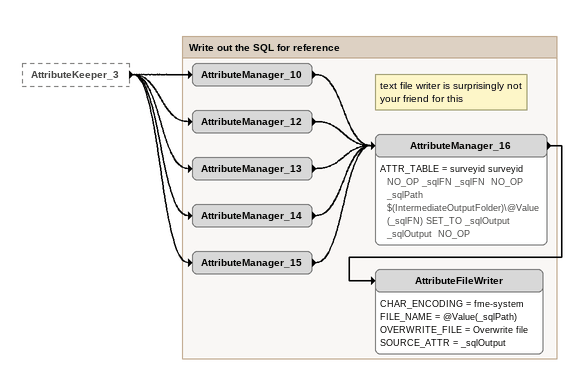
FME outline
AttributeKeeper_3 [outside]
    -> AttributeManager_10
    -> AttributeManager_12
    -> AttributeManager_13
    -> AttributeManager_14
    -> AttributeManager_15

Bookmark: Write out the SQL for reference
AttributeManager_10
    -> AttributeManager_16
AttributeManager_12
    -> AttributeManager_16
AttributeManager_13
    -> AttributeManager_16
AttributeManager_14
    -> AttributeManager_16
AttributeManager_15
    -> AttributeManager_16
Note: text file writer is surprisingly not your friend for this
AttributeManager_16
    ATTR_TABLE = surveyid surveyid  NO_OP _sqlFN _sqlFN  NO_OP  _sqlPath $(IntermediateOutputFolder)\@Value(_sqlFN) SET_TO _sqlOutput _sqlOutput  NO_OP
    -> AttributeFileWriter
AttributeFileWriter
    CHAR_ENCODING = fme-system
    FILE_NAME = @Value(_sqlPath)
    OVERWRITE_FILE = Overwrite file
    SOURCE_ATTR = _sqlOutput
